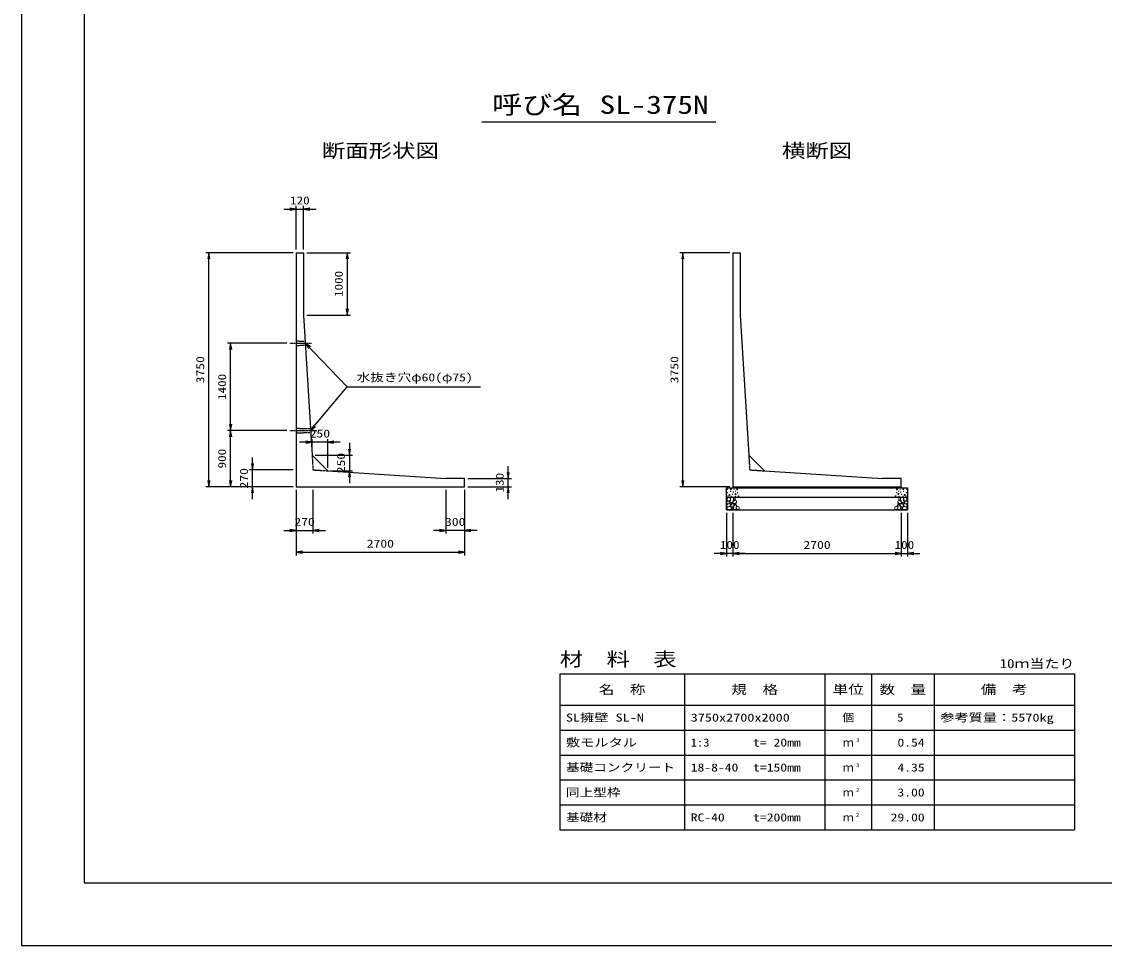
# Model space of a CAD drawing. Units: millimetres at full size. Extents: x 0 to 42050, y 0 to 29700.
# Drawn here: x 0 to 17355, y 0 to 14803 of the extents above; entities that cross this region are included whole.
import ezdxf
from ezdxf.enums import TextEntityAlignment as Align

# ---------------------------------------------------------------- set-up
doc = ezdxf.new("R2010")
doc.units = ezdxf.units.MM
doc.linetypes.add('CHAIN', pattern=[18.5, 12, -1.5, 3.5, -1.5])
doc.linetypes.add('DASHED_SPACED', pattern=[12, 6, -6])
for name, color, linetype, lineweight in [('D-BMK', 2, 'CHAIN', 25), ('D-DCR-HCHn', 4, 'Continuous', 9), ('D-MTR-FRAM', 7, 'Continuous', 25), ('D-MTR-LINE', 7, 'Continuous', 25), ('D-STR-DIM', 7, 'Continuous', 25), ('D-STR-STRn', 1, 'Continuous', 25), ('D-STR-TXT', 7, 'Continuous', 25), ('D-TTL', 2, 'Continuous', 25), ('D-TTL-TXT', 7, 'Continuous', 25)]:
    doc.layers.add(name, color=color, linetype=linetype, lineweight=lineweight)
doc.layers.add('D-MTR', color=7, linetype='Continuous')
doc.layers.add('D-MTR-TXT', color=7, linetype='Continuous')
doc.styles.add('ＭＳ ゴシック', font='')
doc.styles.get('ＭＳ ゴシック').set_extended_font_data('MS Gothic')

# ---------------------------------------------------------------- blocks, each defined once
blk = doc.blocks.new('open_arrow')
at = {"color": 0, "linetype": 'Continuous', "lineweight": -2}
blk.add_lwpolyline([(7.5, 1.25), (0, 0), (7.5, -1.25)], dxfattribs=at)

msp = doc.modelspace()

# ---------------------------------------------------------------- linework, layer by layer
at = {"layer": 'D-BMK'}
for p, q in [((4300, 9650), (4647.218, 9650)), ((4300, 8250), (4731.895, 8250))]:
    msp.add_line(p, q, dxfattribs=at)
at = {"layer": 'D-DCR-HCHn'}
for points in [[(11307.281, 7113.808), (11300.346, 7093.005), (11309.592, 7079.136), (11332.707, 7076.824), (11348.488, 7083.599), (11341.952, 7099.939), (11346.575, 7109.185), (11337.33, 7118.431), (11323.461, 7123.053)], [(11351.198, 7171.594), (11330.395, 7176.217), (11311.904, 7166.971), (11309.592, 7146.168), (11314.215, 7129.988), (11337.33, 7123.053), (11353.51, 7123.053), (11360.444, 7134.611), (11360.444, 7160.037)], [(11369.69, 7173.906), (11362.756, 7153.102), (11365.067, 7129.988), (11348.887, 7104.562), (11369.69, 7093.005), (11392.805, 7104.562), (11406.673, 7123.053), (11411.296, 7153.102), (11406.673, 7169.283), (11392.805, 7176.217)], [(11408.985, 7118.431), (11397.427, 7090.693), (11406.673, 7079.136), (11434.411, 7079.136), (11445.968, 7083.759), (11457.525, 7099.939), (11457.525, 7113.808), (11445.968, 7132.299), (11432.099, 7134.611)], [(11413.608, 7169.283), (11413.608, 7141.545), (11425.165, 7134.611), (11436.722, 7141.545), (11439.034, 7157.725), (11436.722, 7171.594), (11420.542, 7176.217)], [(14091.015, 7118.431), (14102.573, 7090.693), (14093.327, 7079.136), (14065.589, 7079.136), (14054.032, 7083.759), (14042.475, 7099.939), (14042.475, 7113.808), (14054.032, 7132.299), (14067.901, 7134.611)], [(14086.392, 7169.283), (14086.392, 7141.545), (14074.835, 7134.611), (14063.278, 7141.545), (14060.966, 7157.725), (14063.278, 7171.594), (14079.458, 7176.217)], [(14130.31, 7173.906), (14137.244, 7153.102), (14134.933, 7129.988), (14151.113, 7104.562), (14130.31, 7093.005), (14107.195, 7104.562), (14093.327, 7123.053), (14088.704, 7153.102), (14093.327, 7169.283), (14107.195, 7176.217)], [(14148.802, 7171.594), (14169.605, 7176.217), (14188.096, 7166.971), (14190.408, 7146.168), (14185.785, 7129.988), (14162.67, 7123.053), (14146.49, 7123.053), (14139.556, 7134.611), (14139.556, 7160.037)], [(14192.719, 7113.808), (14199.654, 7093.005), (14190.408, 7079.136), (14167.293, 7076.824), (14151.512, 7083.599), (14158.048, 7099.939), (14153.425, 7109.185), (14162.67, 7118.431), (14176.539, 7123.053)], [(11351.155, 7037.009), (11368.277, 7062.692), (11366.137, 7069.112), (11342.594, 7075.533), (11321.192, 7073.393), (11306.21, 7060.551), (11304.07, 7045.57), (11306.21, 7030.588), (11323.332, 7026.308)], [(11359.716, 6983.503), (11374.698, 6989.924), (11378.978, 7011.326), (11370.417, 7026.308), (11355.435, 7030.588), (11336.173, 7028.448), (11314.771, 7019.887), (11304.07, 7007.045), (11304.07, 6992.064), (11310.49, 6983.503), (11336.173, 6985.643)], [(11374.313, 7093.005), (11362.756, 7083.759), (11367.379, 7076.824), (11383.559, 7076.824), (11390.493, 7079.136), (11395.116, 7088.382), (11388.182, 7095.316)], [(11411.082, 7037.009), (11421.783, 7062.692), (11413.222, 7073.393), (11387.539, 7073.393), (11376.838, 7069.112), (11366.137, 7054.131), (11366.137, 7041.289), (11376.838, 7024.167), (11389.679, 7022.027)], [(11406.801, 6989.924), (11406.801, 7015.606), (11396.1, 7022.027), (11385.399, 7015.606), (11383.259, 7000.625), (11385.399, 6987.783), (11400.381, 6983.503)], [(11447.466, 6985.643), (11453.886, 7004.905), (11451.746, 7026.308), (11466.728, 7049.85), (11447.466, 7060.551), (11426.063, 7049.85), (11413.222, 7032.728), (11408.941, 7004.905), (11413.222, 6989.924), (11426.063, 6983.503)], [(11443.185, 7060.551), (11453.886, 7069.112), (11449.606, 7075.533), (11434.624, 7075.533), (11428.204, 7073.393), (11423.923, 7064.832), (11430.344, 7058.411)], [(11464.588, 6987.783), (11483.85, 6983.503), (11500.972, 6992.064), (11503.112, 7011.326), (11498.831, 7026.308), (11477.429, 7032.728), (11462.447, 7032.728), (11456.027, 7022.027), (11456.027, 6998.484)], [(14035.412, 6987.783), (14016.15, 6983.503), (13999.028, 6992.064), (13996.888, 7011.326), (14001.169, 7026.308), (14022.571, 7032.728), (14037.553, 7032.728), (14043.973, 7022.027), (14043.973, 6998.484)], [(14052.534, 6985.643), (14046.114, 7004.905), (14048.254, 7026.308), (14033.272, 7049.85), (14052.534, 7060.551), (14073.937, 7049.85), (14086.778, 7032.728), (14091.059, 7004.905), (14086.778, 6989.924), (14073.937, 6983.503)], [(14056.815, 7060.551), (14046.114, 7069.112), (14050.394, 7075.533), (14065.376, 7075.533), (14071.796, 7073.393), (14076.077, 7064.832), (14069.656, 7058.411)], [(14088.918, 7037.009), (14078.217, 7062.692), (14086.778, 7073.393), (14112.461, 7073.393), (14123.162, 7069.112), (14133.863, 7054.131), (14133.863, 7041.289), (14123.162, 7024.167), (14110.321, 7022.027)], [(14093.199, 6989.924), (14093.199, 7015.606), (14103.9, 7022.027), (14114.601, 7015.606), (14116.741, 7000.625), (14114.601, 6987.783), (14099.619, 6983.503)], [(14125.687, 7093.005), (14137.244, 7083.759), (14132.621, 7076.824), (14116.441, 7076.824), (14109.507, 7079.136), (14104.884, 7088.382), (14111.818, 7095.316)], [(14140.284, 6983.503), (14125.302, 6989.924), (14121.022, 7011.326), (14129.583, 7026.308), (14144.565, 7030.588), (14163.827, 7028.448), (14185.229, 7019.887), (14195.93, 7007.045), (14195.93, 6992.064), (14189.51, 6983.503), (14163.827, 6985.643)], [(14148.845, 7037.009), (14131.723, 7062.692), (14133.863, 7069.112), (14157.406, 7075.533), (14178.808, 7073.393), (14193.79, 7060.551), (14195.93, 7045.57), (14193.79, 7030.588), (14176.668, 7026.308)]]:
    msp.add_lwpolyline(points, close=True, dxfattribs=at)
for centre, radius in [((11310.727, 7307.43), 3), ((11368.964, 7311.655), 7.5), ((11419.403, 7305.014), 3), ((11468.974, 7307.67), 7.5), ((14031.026, 7307.67), 7.5), ((14080.597, 7305.014), 3), ((14131.036, 7311.655), 7.5), ((14189.273, 7307.43), 3), ((11311.869, 7253.919), 3), ((11322.509, 7199.892), 3), ((11346.97, 7219.003), 7.5), ((11362.292, 7275.761), 3), ((11373.125, 7195.822), 3), ((11393.9, 7228.648), 3), ((11407.857, 7262.723), 3), ((11438.422, 7195.32), 3), ((11445.213, 7232.843), 7.5), ((11442.638, 7278.106), 3), ((11476.654, 7255.19), 3), ((11490.905, 7195.97), 7.5), ((14009.095, 7195.97), 7.5), ((14023.346, 7255.19), 3), ((14054.787, 7232.843), 7.5), ((14057.362, 7278.106), 3), ((14061.578, 7195.32), 3), ((14092.143, 7262.723), 3), ((14106.1, 7228.648), 3), ((14126.875, 7195.822), 3), ((14137.708, 7275.761), 3), ((14153.03, 7219.003), 7.5), ((14177.491, 7199.892), 3), ((14188.131, 7253.919), 3)]:
    msp.add_circle(centre, radius, dxfattribs=at)
at = {"layer": 'D-MTR-FRAM'}
for p, q in [((8625, 4350), (16875, 4350)), ((8625, 4350), (8625, 1850)), ((16875, 4350), (16875, 1850)), ((8625, 1850), (16875, 1850))]:
    msp.add_line(p, q, dxfattribs=at)
at = {"layer": 'D-MTR-LINE'}
for p, q in [((10625, 4350), (10625, 1850)), ((12875, 4350), (12875, 1850)), ((13625, 4350), (13625, 1850)), ((14625, 4350), (14625, 1850)), ((8625, 3850), (16875, 3850)), ((8625, 3450), (16875, 3450)), ((8625, 3050), (16875, 3050)), ((8625, 2650), (16875, 2650)), ((8625, 2250), (16875, 2250))]:
    msp.add_line(p, q, dxfattribs=at)
at = {"layer": 'D-STR-DIM'}
for p, q in [((4400, 11150), (4400, 11850)), ((4520, 11150), (4520, 11850)), ((4200, 11800), (4720, 11800)), ((4350, 11100), (2950, 11100)), ((3000, 7350), (3000, 11100)), ((4570, 11100), (5270, 11100)), ((5220, 11100), (5220, 10100)), ((11350, 11100), (10550, 11100)), ((10600, 7350), (10600, 11100)), ((4570, 10100), (5270, 10100)), ((4250, 9650), (3300, 9650)), ((3350, 8250), (3350, 9650)), ((4250, 8250), (3300, 8250)), ((4250, 8250), (3300, 8250)), ((3350, 7350), (3350, 8250)), ((5105.817, 8064.5), (4455.817, 8064.5)), ((4655.817, 7904.5), (4655.817, 8114.5)), ((4905.817, 7654.5), (4905.817, 8114.5)), ((5255.817, 8054.5), (5255.817, 7404.5)), ((3700, 7150), (3700, 7820)), ((4705.817, 7854.5), (5305.817, 7854.5)), ((7800, 7150), (7800, 7680)), ((4350, 7620), (3650, 7620)), ((4955.817, 7604.5), (5305.817, 7604.5)), ((7150, 7480), (7850, 7480)), ((4350, 7350), (2950, 7350)), ((4350, 7350), (3300, 7350)), ((4350, 7350), (3650, 7350)), ((4400, 7300), (4400, 6600)), ((4400, 7300), (4400, 6250)), ((4670, 7300), (4670, 6600)), ((6800, 7300), (6800, 6600)), ((7100, 7300), (7100, 6250)), ((7100, 7300), (7100, 6600)), ((7150, 7350), (7850, 7350)), ((11350, 7350), (10550, 7350)), ((11300, 6930), (11300, 6230)), ((11400, 6930), (11400, 6230)), ((11400, 6930), (11400, 6230)), ((14100, 6930), (14100, 6230)), ((14100, 6930), (14100, 6230)), ((14200, 6930), (14200, 6230)), ((4200, 6650), (4870, 6650)), ((7300, 6650), (6600, 6650)), ((4400, 6300), (7100, 6300)), ((11600, 6280), (11100, 6280)), ((11400, 6280), (14100, 6280)), ((13900, 6280), (14400, 6280))]:
    msp.add_line(p, q, dxfattribs=at)
at = {"layer": 'D-STR-STRn'}
for p, q in [((4400, 11100), (4520, 11100)), ((4400, 11100), (4400, 7350)), ((4520, 11100), (4520, 10100)), ((11400, 11100), (11520, 11100)), ((11400, 11100), (11400, 7350)), ((11520, 11100), (11520, 10100)), ((4520, 10100), (4655.817, 7854.5)), ((11520, 10100), (11655.817, 7854.5)), ((4905.817, 7604.5), (4655.817, 7854.5)), ((11905.817, 7604.5), (11655.817, 7854.5)), ((4905.817, 7604.5), (6800, 7480)), ((7100, 7480), (6800, 7480)), ((7100, 7350), (7100, 7480)), ((11905.817, 7604.5), (13800, 7480)), ((14100, 7480), (13800, 7480)), ((14100, 7350), (14100, 7480)), ((4400, 7350), (7100, 7350)), ((11300, 7330), (14200, 7330)), ((11300, 6980), (11300, 7330)), ((11400, 7350), (14100, 7350)), ((11400, 7350), (11400, 7330)), ((14100, 7350), (14100, 7330)), ((14200, 7330), (14200, 6980)), ((11300, 7180), (14200, 7180)), ((11300, 6980), (14200, 6980))]:
    msp.add_line(p, q, dxfattribs=at)
at = {"layer": 'D-STR-STRn', "linetype": 'DASHED_SPACED'}
for p, q in [((4400, 9687.5), (4545.403, 9680)), ((4400, 9612.5), (4549.032, 9620)), ((4400, 8287.5), (4630.081, 8280)), ((4400, 8212.5), (4633.71, 8220))]:
    msp.add_line(p, q, dxfattribs=at)
at = {"layer": 'D-STR-STRn', "color": 2, "linetype": 'DASHED_SPACED'}
for p, q in [((4655.817, 7854.5), (4670, 7620)), ((11655.817, 7854.5), (11670, 7620)), ((4670, 7620), (4905.817, 7604.5)), ((11670, 7620), (11905.817, 7604.5))]:
    msp.add_line(p, q, dxfattribs=at)
at = {"layer": 'D-STR-TXT'}
msp.add_line((4631.895, 8250), (5220, 8950), dxfattribs=at)
msp.add_lwpolyline([(4547.218, 9650), (5220, 8950), (5320, 8950), (7352.741, 8950)], dxfattribs=at)
at = {"layer": 'D-TTL'}
for points in [[(0, 0), (42050, 0), (42050, 29700), (0, 29700)], [(1000, 1000), (41050, 1000), (41050, 28700), (1000, 28700)]]:
    msp.add_lwpolyline(points, close=True, dxfattribs=at)
at = {"layer": 'D-TTL-TXT'}
msp.add_line((7375, 13200), (11125, 13200), dxfattribs=at)

# ---------------------------------------------------------------- block references
at = {"layer": 'D-STR-DIM', "xscale": 13.3, "yscale": 13.3}
for p, rotation in [((4400, 11800), 180), ((3000, 11100), 270), ((5220, 11100), 270), ((10600, 11100), 270), ((5220, 10100), 90), ((3350, 9650), 270), ((3350, 8250), 90), ((3350, 8250), 270), ((4655.817, 8064.5), 180), ((5255.817, 7854.5), 90), ((3700, 7620), 90), ((5255.817, 7604.5), 270), ((7800, 7480), 90), ((3000, 7350), 90), ((3350, 7350), 90), ((3700, 7350), 270), ((7800, 7350), 270), ((10600, 7350), 90), ((4400, 6650), 180), ((6800, 6650), 180), ((7100, 6300), 180), ((11300, 6280), 180), ((14100, 6280), 180), ((14100, 6280), 180)]:
    msp.add_blockref('open_arrow', p, dxfattribs=dict(at, rotation=rotation))
for p in [(4520, 11800), (4905.817, 8064.5), (4670, 6650), (7100, 6650), (4400, 6300), (11400, 6280), (11400, 6280), (14200, 6280)]:
    msp.add_blockref('open_arrow', p, dxfattribs=at)
at = {"layer": 'D-STR-TXT', "xscale": 13.3, "yscale": 13.3}
for p, rotation in [((4547.218, 9650), 313.9), ((4631.895, 8250), 50)]:
    msp.add_blockref('open_arrow', p, dxfattribs=dict(at, rotation=rotation))

# ---------------------------------------------------------------- texts
at = {"layer": 'D-MTR', "style": 'ＭＳ ゴシック', "width": 1.25}
msp.add_text('材\u3000料\u3000表', height=219.9, dxfattribs=at).set_placement((8625, 4410), align=Align.BOTTOM_LEFT)
at = {"layer": 'D-MTR', "style": 'ＭＳ ゴシック', "width": 1.2}
msp.add_text('10ｍ当たり', height=146.6, dxfattribs=at).set_placement((16875, 4398.333), align=Align.BOTTOM_RIGHT)
at = {"layer": 'D-MTR-TXT', "style": 'ＭＳ ゴシック'}
for s, height, width, p in [('名\u3000称', 146.6, 1.25, (9625, 4100)), ('規\u3000格', 146.6, 1.25, (11750, 4100)), ('単位', 146.6, 1.25, (13250, 4100)), ('数\u3000量', 146.6, 1.25, (14125, 4100)), ('備\u3000考', 146.6, 1.25, (15750, 4100)), ('個', 128.3, 1.1, (13250, 3650))]:
    msp.add_text(s, height=height, dxfattribs=dict(at, width=width)).set_placement(p, align=Align.MIDDLE_CENTER)
for s, width, p in [('SL擁壁 SL-N', 1.3, (8725, 3650)), ('3750x2700x2000', 1.3, (10725, 3650)), ('参考質量：5570kg', 1.3, (14725, 3650)), ('敷モルタル', 1.3, (8725, 3250)), ('1:3', 1.15, (10725, 3250)), ('t= 20mm', 1.25, (11725, 3250)), ('基礎コンクリート', 1.25, (8725, 2850)), ('18-8-40', 1.25, (10725, 2850)), ('t=150mm', 1.25, (11725, 2850)), ('同上型枠', 1.25, (8725, 2450)), ('基礎材', 1.25, (8725, 2050)), ('RC-40', 1.25, (10725, 2050)), ('t=200mm', 1.25, (11725, 2050))]:
    msp.add_text(s, height=128.3, dxfattribs=dict(at, width=width)).set_placement(p, align=Align.MIDDLE_LEFT)
for s, width, p in [('5', 1.15, (14133.883, 3650)), ('0.54', 1.25, (14475, 3250)), ('4.35', 1.25, (14475, 2850)), ('3.00', 1.25, (14475, 2450)), ('29.00', 1.25, (14475, 2050))]:
    msp.add_text(s, height=128.3, dxfattribs=dict(at, width=width)).set_placement(p, align=Align.MIDDLE_RIGHT)
at = {"layer": 'D-MTR-TXT', "style": 'ＭＳ ゴシック', "width": 1.15}
for s, p in [('3', (13375, 3238.333)), ('3', (13375, 2838.333)), ('2', (13375, 2438.333)), ('2', (13375, 2038.333))]:
    msp.add_text(s, height=64.15, dxfattribs=at).set_placement(p, align=Align.BOTTOM_LEFT)
at = {"layer": 'D-MTR-TXT', "style": 'ＭＳ ゴシック'}
for p in [(13250, 3250), (13250, 2850), (13250, 2450), (13250, 2050)]:
    msp.add_text('ｍ', height=128.3, dxfattribs=at).set_placement(p, align=Align.MIDDLE_CENTER)
at = {"layer": 'D-STR-DIM', "style": 'ＭＳ ゴシック'}
for s, width, p in [('120', 1.2, (4460, 11937.5)), ('250', 1.25, (4780.817, 8202)), ('270', 1.25, (4535, 6787.5)), ('300', 1.25, (6950, 6787.5)), ('2700', 1.25, (5750, 6437.5)), ('100', 1.2, (11350, 6417.5)), ('2700', 1.25, (12750, 6417.5)), ('100', 1.2, (14150, 6417.5))]:
    msp.add_text(s, height=128.3, dxfattribs=dict(at, width=width)).set_placement(p, align=Align.MIDDLE_CENTER)
for s, width, p in [('1000', 1.2, (5082.5, 10600)), ('3750', 1.25, (2862.5, 9225)), ('3750', 1.25, (10462.5, 9225)), ('1400', 1.2, (3212.5, 8950)), ('900', 1.2, (3212.5, 7800)), ('250', 1.25, (5118.317, 7729.5)), ('270', 1.25, (3562.5, 7485)), ('130', 1.2, (7662.5, 7415))]:
    msp.add_text(s, height=128.3, rotation=90, dxfattribs=dict(at, width=width)).set_placement(p, align=Align.MIDDLE_CENTER)
at = {"layer": 'D-STR-TXT', "style": 'ＭＳ ゴシック', "width": 1.25}
msp.add_text('水抜き穴φ60(φ75)', height=128.3, dxfattribs=at).set_placement((5370, 9000), align=Align.BOTTOM_LEFT)
at = {"layer": 'D-TTL-TXT', "style": 'ＭＳ ゴシック'}
for s, height, width, p in [('呼び名', 293.3, 1.2, (8262.5, 13237.5)), ('SL-375N', 293.3, 1.25, (10137.5, 13237.5)), ('断面形状図', 219.9, 1.25, (5750, 12560)), ('横断図', 219.9, 1.25, (12750, 12560))]:
    msp.add_text(s, height=height, dxfattribs=dict(at, width=width)).set_placement(p, align=Align.BOTTOM_CENTER)

doc.saveas('drawing.dxf')
